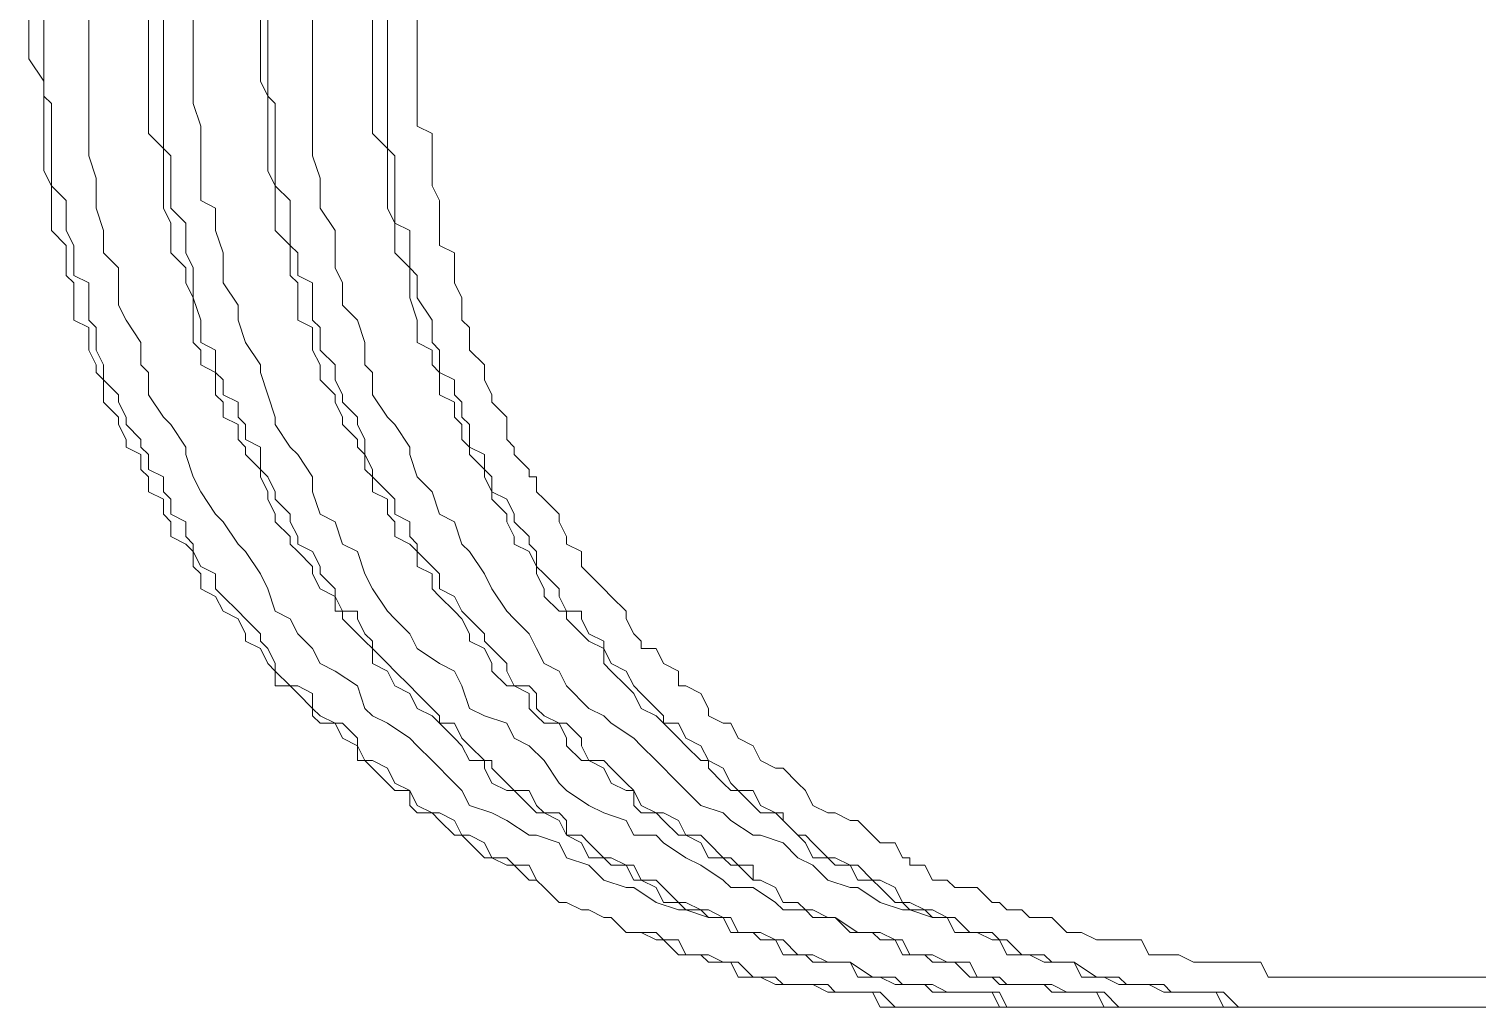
# Model space of a CAD drawing. Header units: millimetres. Extents: x 37084 to 180780, y -153145 to -16322.
# Drawn here: x 69857.9 to 70261.4, y -116019.3 to -115746.8 of the extents above; entities that cross this region are included whole.
import ezdxf

# ---------------------------------------------------------------- set-up
doc = ezdxf.new("R2010")
doc.units = ezdxf.units.MM
doc.header["$MEASUREMENT"] = 0
doc.linetypes.add('CONTINU', pattern=[0])
doc.layers.add('00', color=5, linetype='Continuous', lineweight=9)

# ---------------------------------------------------------------- blocks, each defined once
blk = doc.blocks.new('MBA')
at = {"color": 0, "linetype": 'ByBlock', "lineweight": 9}
for points in [[(1952219.27, 286145.83), (1952219.27, 286141.67), (1952219.27, 286139.59), (1952219.27, 286135.43), (1952219.27, 286133.35), (1952223.43, 286127.11), (1952223.43, 286122.95), (1952223.43, 286120.87), (1952223.43, 286118.79), (1952223.43, 286114.63), (1952223.43, 286112.55), (1952223.43, 286108.39), (1952223.43, 286106.31), (1952223.43, 286102.15), (1952225.51, 286097.99), (1952225.51, 286093.83), (1952225.51, 286091.75), (1952225.51, 286087.59), (1952225.51, 286085.51), (1952229.67, 286081.35), (1952229.67, 286079.27), (1952229.67, 286075.11), (1952229.67, 286073.02), (1952231.75, 286070.94), (1952231.75, 286066.78), (1952231.75, 286060.54), (1952235.91, 286058.46), (1952235.91, 286054.3), (1952235.91, 286052.22), (1952237.99, 286048.06), (1952237.99, 286045.98), (1952240.07, 286043.9), (1952240.07, 286039.74), (1952240.07, 286037.66), (1952244.23, 286033.5), (1952244.23, 286031.42), (1952246.31, 286027.26), (1952246.31, 286025.18), (1952250.47, 286023.1), (1952250.47, 286018.94), (1952252.55, 286016.86), (1952252.55, 286012.7), (1952256.71, 286010.62), (1952256.71, 286006.46), (1952258.79, 286004.38), (1952258.79, 286000.22), (1952262.95, 285998.14), (1952265.03, 285996.06), (1952265.03, 285991.9), (1952267.11, 285989.82), (1952267.11, 285985.66), (1952271.27, 285983.58), (1952273.35, 285979.42), (1952277.51, 285977.34), (1952279.59, 285973.18), (1952279.59, 285971.1), (1952283.75, 285969.02), (1952285.83, 285964.86), (1952287.91, 285962.78), (1952287.91, 285958.62), (1952292.07, 285958.62), (1952294.15, 285956.54), (1952298.31, 285952.38), (1952298.31, 285950.3), (1952300.39, 285948.22), (1952304.55, 285948.22), (1952306.63, 285944.06), (1952310.79, 285941.97), (1952310.79, 285937.81), (1952312.87, 285937.81), (1952314.95, 285935.73), (1952319.12, 285931.57), (1952321.2, 285929.49), (1952325.36, 285929.49), (1952325.36, 285925.33), (1952327.44, 285923.25), (1952331.6, 285923.25), (1952333.68, 285921.17), (1952337.84, 285917.01), (1952339.92, 285917.01), (1952342, 285914.93), (1952346.16, 285910.77), (1952348.24, 285910.77), (1952352.4, 285908.69), (1952354.48, 285908.69), (1952358.64, 285904.53), (1952360.72, 285904.53), (1952362.8, 285902.45), (1952366.96, 285898.29), (1952369.04, 285898.29), (1952373.2, 285896.21), (1952375.28, 285896.21), (1952379.44, 285894.13), (1952381.52, 285894.13), (1952385.68, 285889.97), (1952387.76, 285889.97), (1952389.84, 285889.97), (1952394, 285887.89), (1952396.08, 285887.89), (1952400.24, 285883.73), (1952402.32, 285883.73), (1952406.48, 285883.73), (1952408.56, 285881.65), (1952412.72, 285881.65), (1952414.8, 285881.65), (1952416.88, 285877.49), (1952421.04, 285877.49), (1952423.12, 285877.49), (1952427.28, 285875.41), (1952433.52, 285875.41), (1952435.6, 285875.41), (1952437.68, 285875.41), (1952441.84, 285873.33), (1952443.92, 285873.33), (1952448.09, 285873.33), (1952450.17, 285873.33), (1952454.33, 285873.33), (1952456.41, 285869.17), (1952460.57, 285869.17), (1952464.73, 285869.17), (1952468.89, 285869.17), (1952470.97, 285869.17), (1952475.13, 285869.17), (1952477.21, 285869.17), (1952481.37, 285869.17), (1952483.45, 285869.17), (1952487.61, 285869.17), (1952489.69, 285869.17)], [(1952223.43, 286145.83), (1952223.43, 286141.67), (1952223.43, 286139.59), (1952223.43, 286135.43), (1952223.43, 286133.35), (1952223.43, 286127.11), (1952223.43, 286122.95), (1952225.51, 286120.87), (1952225.51, 286118.79), (1952225.51, 286114.63), (1952225.51, 286112.55), (1952225.51, 286108.39), (1952225.51, 286106.31), (1952225.51, 286102.15), (1952225.51, 286097.99), (1952229.67, 286093.83), (1952229.67, 286091.75), (1952229.67, 286087.59), (1952229.67, 286085.51), (1952231.75, 286081.35), (1952231.75, 286079.27), (1952231.75, 286075.11), (1952231.75, 286073.02), (1952235.91, 286070.94), (1952235.91, 286066.78), (1952235.91, 286060.54), (1952237.99, 286058.46), (1952237.99, 286054.3), (1952237.99, 286052.22), (1952240.07, 286048.06), (1952240.07, 286045.98), (1952240.07, 286043.9), (1952244.23, 286039.74), (1952244.23, 286037.66), (1952246.31, 286033.5), (1952246.31, 286031.42), (1952250.47, 286027.26), (1952250.47, 286025.18), (1952252.55, 286023.1), (1952252.55, 286018.94), (1952256.71, 286016.86), (1952256.71, 286012.7), (1952258.79, 286010.62), (1952258.79, 286006.46), (1952262.95, 286004.38), (1952262.95, 286000.22), (1952265.03, 285998.14), (1952265.03, 285996.06), (1952267.11, 285991.9), (1952271.27, 285989.82), (1952271.27, 285985.66), (1952273.35, 285983.58), (1952277.51, 285979.42), (1952279.59, 285977.34), (1952283.75, 285973.18), (1952283.75, 285971.1), (1952285.83, 285969.02), (1952287.91, 285964.86), (1952287.91, 285962.78), (1952292.07, 285958.62), (1952294.15, 285958.62), (1952298.31, 285956.54), (1952298.31, 285952.38), (1952300.39, 285950.3), (1952304.55, 285948.22), (1952306.63, 285948.22), (1952310.79, 285944.06), (1952310.79, 285941.97), (1952312.87, 285937.81), (1952314.95, 285937.81), (1952319.12, 285935.73), (1952321.2, 285931.57), (1952325.36, 285929.49), (1952327.44, 285925.33), (1952331.6, 285923.25), (1952333.68, 285923.25), (1952337.84, 285921.17), (1952339.92, 285917.01), (1952342, 285917.01), (1952346.16, 285914.93), (1952348.24, 285910.77), (1952352.4, 285910.77), (1952354.48, 285908.69), (1952358.64, 285908.69), (1952360.72, 285904.53), (1952362.8, 285902.45), (1952366.96, 285898.29), (1952369.04, 285898.29), (1952373.2, 285896.21), (1952375.28, 285896.21), (1952379.44, 285894.13), (1952381.52, 285894.13), (1952385.68, 285889.97), (1952389.84, 285889.97), (1952394, 285889.97), (1952396.08, 285887.89), (1952400.24, 285887.89), (1952402.32, 285883.73), (1952406.48, 285883.73), (1952408.56, 285883.73), (1952412.72, 285881.65), (1952414.8, 285881.65), (1952416.88, 285881.65), (1952421.04, 285877.49), (1952423.12, 285877.49), (1952427.28, 285877.49), (1952429.36, 285875.41), (1952433.52, 285875.41), (1952435.6, 285875.41), (1952441.84, 285875.41), (1952443.92, 285873.33), (1952448.09, 285873.33), (1952450.17, 285873.33), (1952454.33, 285873.33), (1952456.41, 285873.33), (1952460.57, 285869.17), (1952462.65, 285869.17), (1952464.73, 285869.17), (1952470.97, 285869.17), (1952475.13, 285869.17), (1952477.21, 285869.17), (1952481.37, 285869.17), (1952483.45, 285869.17), (1952487.61, 285869.17), (1952489.69, 285869.17), (1952491.77, 285869.17)], [(1952252.55, 286145.83), (1952252.55, 286141.67), (1952252.55, 286139.59), (1952252.55, 286135.43), (1952252.55, 286133.35), (1952252.55, 286127.11), (1952252.55, 286122.95), (1952252.55, 286120.87), (1952252.55, 286118.79), (1952252.55, 286114.63), (1952252.55, 286112.55), (1952256.71, 286108.39), (1952256.71, 286106.31), (1952256.71, 286102.15), (1952256.71, 286097.99), (1952256.71, 286093.83), (1952256.71, 286091.75), (1952258.79, 286087.59), (1952258.79, 286085.51), (1952258.79, 286081.35), (1952258.79, 286079.27), (1952262.95, 286075.11), (1952262.95, 286073.02), (1952262.95, 286070.94), (1952265.03, 286066.78), (1952265.03, 286060.54), (1952265.03, 286058.46), (1952265.03, 286054.3), (1952267.11, 286052.22), (1952267.11, 286048.06), (1952271.27, 286045.98), (1952271.27, 286043.9), (1952271.27, 286039.74), (1952273.35, 286037.66), (1952273.35, 286033.5), (1952277.51, 286031.42), (1952277.51, 286027.26), (1952279.59, 286025.18), (1952279.59, 286023.1), (1952283.75, 286018.94), (1952283.75, 286016.86), (1952285.83, 286012.7), (1952285.83, 286010.62), (1952287.91, 286006.46), (1952287.91, 286004.38), (1952292.07, 286000.22), (1952292.07, 285998.14), (1952294.15, 285996.06), (1952298.31, 285991.9), (1952298.31, 285989.82), (1952300.39, 285985.66), (1952304.55, 285983.58), (1952304.55, 285979.42), (1952306.63, 285979.42), (1952306.63, 285977.34), (1952310.79, 285973.18), (1952312.87, 285971.1), (1952314.95, 285969.02), (1952314.95, 285964.86), (1952319.12, 285962.78), (1952321.2, 285958.62), (1952325.36, 285956.54), (1952327.44, 285952.38), (1952331.6, 285950.3), (1952333.68, 285948.22), (1952337.84, 285944.06), (1952339.92, 285941.97), (1952342, 285937.81), (1952346.16, 285937.81), (1952346.16, 285935.73), (1952348.24, 285931.57), (1952352.4, 285929.49), (1952354.48, 285929.49), (1952358.64, 285925.33), (1952360.72, 285923.25), (1952362.8, 285923.25), (1952366.96, 285921.17), (1952369.04, 285917.01), (1952373.2, 285914.93), (1952375.28, 285910.77), (1952379.44, 285910.77), (1952381.52, 285908.69), (1952385.68, 285908.69), (1952387.76, 285904.53), (1952389.84, 285904.53), (1952394, 285902.45), (1952396.08, 285898.29), (1952400.24, 285898.29), (1952402.32, 285896.21), (1952406.48, 285896.21), (1952408.56, 285894.13), (1952412.72, 285894.13), (1952414.8, 285889.97), (1952416.88, 285889.97), (1952421.04, 285889.97), (1952423.12, 285887.89), (1952427.28, 285887.89), (1952429.36, 285883.73), (1952433.52, 285883.73), (1952435.6, 285883.73), (1952437.68, 285881.65), (1952443.92, 285881.65), (1952448.09, 285881.65), (1952450.17, 285877.49), (1952454.33, 285877.49), (1952456.41, 285877.49), (1952460.57, 285875.41), (1952462.65, 285875.41), (1952464.73, 285875.41), (1952468.89, 285875.41), (1952470.97, 285873.33), (1952475.13, 285873.33), (1952481.37, 285873.33), (1952483.45, 285873.33), (1952487.61, 285873.33), (1952489.69, 285869.17), (1952491.77, 285869.17), (1952495.93, 285869.17), (1952498.01, 285869.17), (1952502.17, 285869.17), (1952504.25, 285869.17), (1952508.41, 285869.17), (1952512.57, 285869.17), (1952516.73, 285869.17), (1952518.81, 285869.17), (1952522.97, 285869.17)], [(1952256.71, 286145.83), (1952256.71, 286141.67), (1952256.71, 286139.59), (1952256.71, 286135.43), (1952256.71, 286133.35), (1952256.71, 286127.11), (1952256.71, 286122.95), (1952256.71, 286120.87), (1952256.71, 286118.79), (1952256.71, 286114.63), (1952256.71, 286112.55), (1952256.71, 286108.39), (1952258.79, 286106.31), (1952258.79, 286102.15), (1952258.79, 286097.99), (1952258.79, 286093.83), (1952258.79, 286091.75), (1952262.95, 286087.59), (1952262.95, 286085.51), (1952262.95, 286081.35), (1952262.95, 286079.27), (1952265.03, 286075.11), (1952265.03, 286073.02), (1952265.03, 286070.94), (1952265.03, 286066.78), (1952267.11, 286060.54), (1952267.11, 286058.46), (1952267.11, 286054.3), (1952271.27, 286052.22), (1952271.27, 286048.06), (1952271.27, 286045.98), (1952273.35, 286043.9), (1952273.35, 286039.74), (1952277.51, 286037.66), (1952277.51, 286033.5), (1952279.59, 286031.42), (1952279.59, 286027.26), (1952283.75, 286025.18), (1952283.75, 286023.1), (1952283.75, 286018.94), (1952285.83, 286016.86), (1952287.91, 286012.7), (1952287.91, 286010.62), (1952292.07, 286006.46), (1952292.07, 286004.38), (1952294.15, 286000.22), (1952294.15, 285998.14), (1952298.31, 285996.06), (1952300.39, 285991.9), (1952300.39, 285989.82), (1952304.55, 285985.66), (1952304.55, 285983.58), (1952306.63, 285979.42), (1952310.79, 285979.42), (1952310.79, 285977.34), (1952312.87, 285973.18), (1952314.95, 285971.1), (1952314.95, 285969.02), (1952319.12, 285964.86), (1952321.2, 285962.78), (1952325.36, 285958.62), (1952327.44, 285956.54), (1952331.6, 285952.38), (1952333.68, 285950.3), (1952333.68, 285948.22), (1952337.84, 285948.22), (1952339.92, 285944.06), (1952342, 285941.97), (1952346.16, 285937.81), (1952348.24, 285937.81), (1952348.24, 285935.73), (1952352.4, 285931.57), (1952354.48, 285929.49), (1952358.64, 285929.49), (1952360.72, 285925.33), (1952362.8, 285923.25), (1952366.96, 285923.25), (1952369.04, 285921.17), (1952369.04, 285917.01), (1952373.2, 285917.01), (1952375.28, 285914.93), (1952379.44, 285910.77), (1952381.52, 285910.77), (1952385.68, 285908.69), (1952387.76, 285908.69), (1952389.84, 285904.53), (1952394, 285904.53), (1952396.08, 285902.45), (1952400.24, 285898.29), (1952402.32, 285898.29), (1952406.48, 285896.21), (1952408.56, 285896.21), (1952412.72, 285894.13), (1952414.8, 285894.13), (1952416.88, 285889.97), (1952421.04, 285889.97), (1952423.12, 285889.97), (1952427.28, 285887.89), (1952429.36, 285887.89), (1952433.52, 285883.73), (1952435.6, 285883.73), (1952437.68, 285883.73), (1952441.84, 285881.65), (1952443.92, 285881.65), (1952448.09, 285881.65), (1952454.33, 285877.49), (1952456.41, 285877.49), (1952460.57, 285877.49), (1952462.65, 285875.41), (1952464.73, 285875.41), (1952468.89, 285875.41), (1952470.97, 285875.41), (1952475.13, 285873.33), (1952477.21, 285873.33), (1952481.37, 285873.33), (1952483.45, 285873.33), (1952489.69, 285873.33), (1952491.77, 285869.17), (1952495.93, 285869.17), (1952498.01, 285869.17), (1952502.17, 285869.17), (1952504.25, 285869.17), (1952508.41, 285869.17), (1952510.49, 285869.17), (1952512.57, 285869.17), (1952518.81, 285869.17), (1952522.97, 285869.17), (1952525.05, 285869.17)], [(1952283.75, 286145.83), (1952283.75, 286141.67), (1952283.75, 286139.59), (1952283.75, 286135.43), (1952283.75, 286133.35), (1952283.75, 286127.11), (1952285.83, 286122.95), (1952285.83, 286120.87), (1952285.83, 286118.79), (1952285.83, 286114.63), (1952285.83, 286112.55), (1952285.83, 286108.39), (1952285.83, 286106.31), (1952285.83, 286102.15), (1952287.91, 286097.99), (1952287.91, 286093.83), (1952287.91, 286091.75), (1952287.91, 286087.59), (1952287.91, 286085.51), (1952292.07, 286081.35), (1952292.07, 286079.27), (1952292.07, 286075.11), (1952292.07, 286073.02), (1952294.15, 286070.94), (1952294.15, 286066.78), (1952294.15, 286060.54), (1952298.31, 286058.46), (1952298.31, 286054.3), (1952298.31, 286052.22), (1952300.39, 286048.06), (1952300.39, 286045.98), (1952300.39, 286043.9), (1952304.55, 286039.74), (1952304.55, 286037.66), (1952306.63, 286033.5), (1952306.63, 286031.42), (1952310.79, 286027.26), (1952310.79, 286025.18), (1952312.87, 286023.1), (1952312.87, 286018.94), (1952314.95, 286016.86), (1952314.95, 286012.7), (1952319.12, 286010.62), (1952319.12, 286006.46), (1952321.2, 286004.38), (1952321.2, 286000.22), (1952325.36, 285998.14), (1952327.44, 285996.06), (1952327.44, 285991.9), (1952331.6, 285989.82), (1952331.6, 285985.66), (1952333.68, 285983.58), (1952337.84, 285979.42), (1952339.92, 285977.34), (1952342, 285973.18), (1952342, 285971.1), (1952346.16, 285969.02), (1952348.24, 285964.86), (1952348.24, 285962.78), (1952352.4, 285958.62), (1952354.48, 285958.62), (1952358.64, 285956.54), (1952358.64, 285952.38), (1952360.72, 285950.3), (1952362.8, 285948.22), (1952366.96, 285948.22), (1952369.04, 285944.06), (1952369.04, 285941.97), (1952373.2, 285937.81), (1952375.28, 285937.81), (1952379.44, 285935.73), (1952381.52, 285931.57), (1952385.68, 285929.49), (1952387.76, 285929.49), (1952387.76, 285925.33), (1952389.84, 285923.25), (1952394, 285923.25), (1952396.08, 285921.17), (1952400.24, 285917.01), (1952402.32, 285917.01), (1952406.48, 285914.93), (1952408.56, 285910.77), (1952412.72, 285910.77), (1952414.8, 285908.69), (1952416.88, 285908.69), (1952421.04, 285904.53), (1952423.12, 285904.53), (1952427.28, 285902.45), (1952429.36, 285898.29), (1952433.52, 285898.29), (1952435.6, 285896.21), (1952437.68, 285896.21), (1952441.84, 285894.13), (1952443.92, 285894.13), (1952448.09, 285889.97), (1952450.17, 285889.97), (1952454.33, 285889.97), (1952456.41, 285887.89), (1952460.57, 285887.89), (1952462.65, 285883.73), (1952464.73, 285883.73), (1952468.89, 285883.73), (1952470.97, 285881.65), (1952475.13, 285881.65), (1952477.21, 285881.65), (1952481.37, 285877.49), (1952483.45, 285877.49), (1952487.61, 285877.49), (1952489.69, 285875.41), (1952495.93, 285875.41), (1952498.01, 285875.41), (1952502.17, 285875.41), (1952504.25, 285873.33), (1952508.41, 285873.33), (1952510.49, 285873.33), (1952512.57, 285873.33), (1952516.73, 285873.33), (1952518.81, 285869.17), (1952522.97, 285869.17), (1952529.21, 285869.17), (1952531.29, 285869.17), (1952535.45, 285869.17), (1952537.53, 285869.17), (1952539.61, 285869.17), (1952543.77, 285869.17), (1952545.85, 285869.17), (1952550.01, 285869.17), (1952552.09, 285869.17)], [(1952285.83, 286145.83), (1952285.83, 286141.67), (1952285.83, 286139.59), (1952285.83, 286135.43), (1952285.83, 286133.35), (1952285.83, 286127.11), (1952285.83, 286122.95), (1952287.91, 286120.87), (1952287.91, 286118.79), (1952287.91, 286114.63), (1952287.91, 286112.55), (1952287.91, 286108.39), (1952287.91, 286106.31), (1952287.91, 286102.15), (1952287.91, 286097.99), (1952292.07, 286093.83), (1952292.07, 286091.75), (1952292.07, 286087.59), (1952292.07, 286085.51), (1952292.07, 286081.35), (1952294.15, 286079.27), (1952294.15, 286075.11), (1952294.15, 286073.02), (1952298.31, 286070.94), (1952298.31, 286066.78), (1952298.31, 286060.54), (1952300.39, 286058.46), (1952300.39, 286054.3), (1952300.39, 286052.22), (1952304.55, 286048.06), (1952304.55, 286045.98), (1952304.55, 286043.9), (1952306.63, 286039.74), (1952306.63, 286037.66), (1952310.79, 286033.5), (1952310.79, 286031.42), (1952312.87, 286027.26), (1952312.87, 286025.18), (1952312.87, 286023.1), (1952314.95, 286018.94), (1952314.95, 286016.86), (1952319.12, 286012.7), (1952321.2, 286010.62), (1952321.2, 286006.46), (1952325.36, 286004.38), (1952325.36, 286000.22), (1952327.44, 285998.14), (1952327.44, 285996.06), (1952331.6, 285991.9), (1952333.68, 285989.82), (1952333.68, 285985.66), (1952337.84, 285983.58), (1952339.92, 285979.42), (1952342, 285977.34), (1952346.16, 285973.18), (1952346.16, 285971.1), (1952348.24, 285969.02), (1952352.4, 285964.86), (1952352.4, 285962.78), (1952354.48, 285958.62), (1952358.64, 285958.62), (1952360.72, 285956.54), (1952360.72, 285952.38), (1952362.8, 285950.3), (1952366.96, 285948.22), (1952369.04, 285948.22), (1952373.2, 285944.06), (1952373.2, 285941.97), (1952375.28, 285937.81), (1952379.44, 285937.81), (1952381.52, 285935.73), (1952385.68, 285931.57), (1952387.76, 285929.49), (1952389.84, 285925.33), (1952394, 285923.25), (1952396.08, 285923.25), (1952400.24, 285921.17), (1952402.32, 285917.01), (1952406.48, 285917.01), (1952408.56, 285914.93), (1952412.72, 285910.77), (1952414.8, 285910.77), (1952416.88, 285908.69), (1952421.04, 285908.69), (1952421.04, 285904.53), (1952423.12, 285904.53), (1952427.28, 285902.45), (1952429.36, 285898.29), (1952433.52, 285898.29), (1952435.6, 285896.21), (1952437.68, 285896.21), (1952441.84, 285894.13), (1952443.92, 285894.13), (1952448.09, 285889.97), (1952450.17, 285889.97), (1952456.41, 285889.97), (1952460.57, 285887.89), (1952462.65, 285887.89), (1952464.73, 285883.73), (1952468.89, 285883.73), (1952470.97, 285883.73), (1952475.13, 285881.65), (1952477.21, 285881.65), (1952481.37, 285881.65), (1952483.45, 285877.49), (1952487.61, 285877.49), (1952489.69, 285877.49), (1952491.77, 285875.41), (1952495.93, 285875.41), (1952498.01, 285875.41), (1952504.25, 285875.41), (1952508.41, 285873.33), (1952510.49, 285873.33), (1952512.57, 285873.33), (1952516.73, 285873.33), (1952518.81, 285873.33), (1952522.97, 285869.17), (1952525.05, 285869.17), (1952529.21, 285869.17), (1952535.45, 285869.17), (1952537.53, 285869.17), (1952539.61, 285869.17), (1952543.77, 285869.17), (1952545.85, 285869.17), (1952550.01, 285869.17), (1952552.09, 285869.17), (1952556.25, 285869.17)], [(1952314.95, 286145.83), (1952314.95, 286141.67), (1952314.95, 286139.59), (1952314.95, 286135.43), (1952314.95, 286133.35), (1952314.95, 286127.11), (1952314.95, 286122.95), (1952314.95, 286120.87), (1952314.95, 286118.79), (1952314.95, 286114.63), (1952314.95, 286112.55), (1952319.12, 286108.39), (1952319.12, 286106.31), (1952319.12, 286102.15), (1952319.12, 286097.99), (1952319.12, 286093.83), (1952319.12, 286091.75), (1952321.2, 286087.59), (1952321.2, 286085.51), (1952321.2, 286081.35), (1952321.2, 286079.27), (1952325.36, 286075.11), (1952325.36, 286073.02), (1952325.36, 286070.94), (1952325.36, 286066.78), (1952327.44, 286060.54), (1952327.44, 286058.46), (1952327.44, 286054.3), (1952331.6, 286052.22), (1952331.6, 286048.06), (1952333.68, 286045.98), (1952333.68, 286043.9), (1952333.68, 286039.74), (1952337.84, 286037.66), (1952337.84, 286033.5), (1952339.92, 286031.42), (1952339.92, 286027.26), (1952342, 286025.18), (1952342, 286023.1), (1952346.16, 286018.94), (1952346.16, 286016.86), (1952348.24, 286012.7), (1952348.24, 286010.62), (1952352.4, 286006.46), (1952352.4, 286004.38), (1952354.48, 286000.22), (1952354.48, 285998.14), (1952358.64, 285996.06), (1952360.72, 285991.9), (1952360.72, 285989.82), (1952362.8, 285985.66), (1952362.8, 285983.58), (1952366.96, 285979.42), (1952369.04, 285979.42), (1952369.04, 285977.34), (1952373.2, 285973.18), (1952375.28, 285971.1), (1952379.44, 285969.02), (1952379.44, 285964.86), (1952381.52, 285962.78), (1952385.68, 285958.62), (1952387.76, 285956.54), (1952389.84, 285952.38), (1952394, 285950.3), (1952396.08, 285948.22), (1952400.24, 285944.06), (1952402.32, 285941.97), (1952406.48, 285937.81), (1952408.56, 285937.81), (1952408.56, 285935.73), (1952412.72, 285931.57), (1952414.8, 285929.49), (1952416.88, 285929.49), (1952421.04, 285925.33), (1952423.12, 285923.25), (1952427.28, 285923.25), (1952429.36, 285921.17), (1952433.52, 285917.01), (1952435.6, 285914.93), (1952437.68, 285910.77), (1952441.84, 285910.77), (1952443.92, 285908.69), (1952448.09, 285908.69), (1952450.17, 285904.53), (1952454.33, 285904.53), (1952456.41, 285902.45), (1952460.57, 285898.29), (1952462.65, 285898.29), (1952464.73, 285896.21), (1952468.89, 285896.21), (1952470.97, 285894.13), (1952475.13, 285894.13), (1952477.21, 285889.97), (1952481.37, 285889.97), (1952483.45, 285889.97), (1952487.61, 285887.89), (1952489.69, 285887.89), (1952491.77, 285883.73), (1952495.93, 285883.73), (1952498.01, 285883.73), (1952502.17, 285881.65), (1952504.25, 285881.65), (1952510.49, 285881.65), (1952512.57, 285877.49), (1952516.73, 285877.49), (1952518.81, 285877.49), (1952522.97, 285875.41), (1952525.05, 285875.41), (1952529.21, 285875.41), (1952531.29, 285875.41), (1952535.45, 285873.33), (1952537.53, 285873.33), (1952539.61, 285873.33), (1952545.85, 285873.33), (1952550.01, 285873.33), (1952552.09, 285869.17), (1952556.25, 285869.17), (1952558.33, 285869.17), (1952562.49, 285869.17), (1952564.57, 285869.17), (1952566.65, 285869.17), (1952570.81, 285869.17), (1952577.05, 285869.17), (1952579.14, 285869.17), (1952583.3, 285869.17), (1952585.38, 285869.17)], [(1952319.12, 286145.83), (1952319.12, 286141.67), (1952319.12, 286139.59), (1952319.12, 286135.43), (1952319.12, 286133.35), (1952319.12, 286127.11), (1952319.12, 286122.95), (1952319.12, 286120.87), (1952319.12, 286118.79), (1952319.12, 286114.63), (1952319.12, 286112.55), (1952319.12, 286108.39), (1952321.2, 286106.31), (1952321.2, 286102.15), (1952321.2, 286097.99), (1952321.2, 286093.83), (1952321.2, 286091.75), (1952321.2, 286087.59), (1952325.36, 286085.51), (1952325.36, 286081.35), (1952325.36, 286079.27), (1952325.36, 286075.11), (1952327.44, 286073.02), (1952327.44, 286070.94), (1952327.44, 286066.78), (1952331.6, 286060.54), (1952331.6, 286058.46), (1952331.6, 286054.3), (1952333.68, 286052.22), (1952333.68, 286048.06), (1952333.68, 286045.98), (1952337.84, 286043.9), (1952337.84, 286039.74), (1952339.92, 286037.66), (1952339.92, 286033.5), (1952342, 286031.42), (1952342, 286027.26), (1952342, 286025.18), (1952346.16, 286023.1), (1952346.16, 286018.94), (1952348.24, 286016.86), (1952348.24, 286012.7), (1952352.4, 286010.62), (1952354.48, 286006.46), (1952354.48, 286004.38), (1952358.64, 286000.22), (1952358.64, 285998.14), (1952360.72, 285996.06), (1952360.72, 285991.9), (1952362.8, 285989.82), (1952366.96, 285985.66), (1952366.96, 285983.58), (1952369.04, 285979.42), (1952373.2, 285979.42), (1952373.2, 285977.34), (1952375.28, 285973.18), (1952379.44, 285971.1), (1952379.44, 285969.02), (1952381.52, 285964.86), (1952385.68, 285962.78), (1952387.76, 285958.62), (1952389.84, 285956.54), (1952394, 285952.38), (1952396.08, 285950.3), (1952396.08, 285948.22), (1952400.24, 285948.22), (1952402.32, 285944.06), (1952406.48, 285941.97), (1952408.56, 285937.81), (1952412.72, 285935.73), (1952414.8, 285931.57), (1952416.88, 285929.49), (1952421.04, 285929.49), (1952423.12, 285925.33), (1952427.28, 285923.25), (1952429.36, 285923.25), (1952429.36, 285921.17), (1952433.52, 285917.01), (1952435.6, 285917.01), (1952437.68, 285914.93), (1952441.84, 285910.77), (1952443.92, 285910.77), (1952448.09, 285908.69), (1952450.17, 285908.69), (1952454.33, 285904.53), (1952456.41, 285904.53), (1952460.57, 285902.45), (1952462.65, 285898.29), (1952464.73, 285898.29), (1952468.89, 285896.21), (1952470.97, 285896.21), (1952475.13, 285894.13), (1952477.21, 285894.13), (1952481.37, 285889.97), (1952483.45, 285889.97), (1952487.61, 285889.97), (1952489.69, 285887.89), (1952491.77, 285887.89), (1952495.93, 285883.73), (1952498.01, 285883.73), (1952502.17, 285883.73), (1952504.25, 285881.65), (1952508.41, 285881.65), (1952510.49, 285881.65), (1952516.73, 285877.49), (1952518.81, 285877.49), (1952522.97, 285877.49), (1952525.05, 285875.41), (1952529.21, 285875.41), (1952531.29, 285875.41), (1952535.45, 285875.41), (1952537.53, 285873.33), (1952539.61, 285873.33), (1952543.77, 285873.33), (1952545.85, 285873.33), (1952552.09, 285873.33), (1952556.25, 285869.17), (1952558.33, 285869.17), (1952562.49, 285869.17), (1952564.57, 285869.17), (1952566.65, 285869.17), (1952570.81, 285869.17), (1952572.89, 285869.17), (1952577.05, 285869.17), (1952583.3, 285869.17), (1952585.38, 285869.17), (1952587.46, 285869.17)], [(1952591.62, 285877.49), (1952587.46, 285877.49), (1952585.38, 285877.49), (1952583.3, 285877.49), (1952579.14, 285877.49), (1952577.05, 285877.49), (1952570.81, 285877.49), (1952566.65, 285877.49), (1952564.57, 285877.49), (1952562.49, 285881.65), (1952558.33, 285881.65), (1952556.25, 285881.65), (1952552.09, 285881.65), (1952550.01, 285881.65), (1952545.85, 285881.65), (1952543.77, 285881.65), (1952539.61, 285883.73), (1952537.53, 285883.73), (1952535.45, 285883.73), (1952531.29, 285883.73), (1952529.21, 285887.89), (1952525.05, 285887.89), (1952518.81, 285887.89), (1952516.73, 285887.89), (1952512.57, 285889.97), (1952510.49, 285889.97), (1952508.41, 285889.97), (1952504.25, 285894.13), (1952502.17, 285894.13), (1952498.01, 285894.13), (1952495.93, 285896.21), (1952491.77, 285896.21), (1952489.69, 285898.29), (1952487.61, 285898.29), (1952483.45, 285902.45), (1952481.37, 285902.45), (1952477.21, 285902.45), (1952475.13, 285904.53), (1952470.97, 285904.53), (1952468.89, 285908.69), (1952464.73, 285908.69), (1952464.73, 285910.77), (1952462.65, 285910.77), (1952460.57, 285914.93), (1952456.41, 285914.93), (1952454.33, 285917.01), (1952450.17, 285921.17), (1952448.09, 285921.17), (1952443.92, 285923.25), (1952441.84, 285923.25), (1952437.68, 285925.33), (1952435.6, 285929.49), (1952433.52, 285931.57), (1952429.36, 285935.73), (1952427.28, 285935.73), (1952423.12, 285937.81), (1952421.04, 285941.97), (1952416.88, 285944.06), (1952414.8, 285948.22), (1952412.72, 285948.22), (1952408.56, 285950.3), (1952408.56, 285952.38), (1952406.48, 285956.54), (1952402.32, 285958.62), (1952400.24, 285958.62), (1952400.24, 285962.78), (1952396.08, 285964.86), (1952394, 285969.02), (1952389.84, 285969.02), (1952389.84, 285971.1), (1952387.76, 285973.18), (1952385.68, 285977.34), (1952385.68, 285979.42), (1952381.52, 285983.58), (1952379.44, 285985.66), (1952375.28, 285989.82), (1952373.2, 285991.9), (1952373.2, 285996.06), (1952369.04, 285998.14), (1952369.04, 286000.22), (1952366.96, 286004.38), (1952366.96, 286006.46), (1952362.8, 286010.62), (1952360.72, 286012.7), (1952360.72, 286016.86), (1952358.64, 286016.86), (1952358.64, 286018.94), (1952354.48, 286023.1), (1952354.48, 286025.18), (1952352.4, 286027.26), (1952352.4, 286031.42), (1952352.4, 286033.5), (1952348.24, 286037.66), (1952348.24, 286039.74), (1952346.16, 286043.9), (1952346.16, 286045.98), (1952346.16, 286048.06), (1952342, 286052.22), (1952342, 286054.3), (1952342, 286058.46), (1952339.92, 286060.54), (1952339.92, 286064.7), (1952339.92, 286066.78), (1952337.84, 286070.94), (1952337.84, 286075.11), (1952337.84, 286079.27), (1952333.68, 286081.35), (1952333.68, 286085.51), (1952333.68, 286087.59), (1952333.68, 286091.75), (1952333.68, 286093.83), (1952331.6, 286097.99), (1952331.6, 286100.07), (1952331.6, 286102.15), (1952331.6, 286106.31), (1952331.6, 286108.39), (1952331.6, 286112.55), (1952327.44, 286114.63), (1952327.44, 286118.79), (1952327.44, 286120.87), (1952327.44, 286127.11), (1952327.44, 286129.19), (1952327.44, 286133.35), (1952327.44, 286135.43), (1952327.44, 286139.59), (1952327.44, 286141.67), (1952327.44, 286145.83)], [(1952416.88, 285889.97), (1952414.8, 285894.13), (1952408.56, 285894.13), (1952402.32, 285896.21), (1952400.24, 285896.21), (1952394, 285898.29), (1952387.76, 285902.45), (1952385.68, 285902.45), (1952379.44, 285904.53), (1952375.28, 285908.69), (1952369.04, 285910.77), (1952366.96, 285914.93), (1952360.72, 285917.01), (1952358.64, 285917.01), (1952352.4, 285921.17), (1952348.24, 285923.25), (1952342, 285925.33), (1952339.92, 285929.49), (1952337.84, 285931.57), (1952331.6, 285937.81), (1952327.44, 285941.97), (1952325.36, 285944.06), (1952319.12, 285948.22), (1952314.95, 285950.3), (1952312.87, 285952.38), (1952310.79, 285958.62), (1952304.55, 285962.78), (1952300.39, 285964.86), (1952298.31, 285969.02), (1952294.15, 285973.18), (1952292.07, 285977.34), (1952287.91, 285979.42), (1952285.83, 285985.66), (1952283.75, 285989.82), (1952279.59, 285996.06), (1952277.51, 285998.14), (1952273.35, 286004.38), (1952271.27, 286006.46), (1952267.11, 286012.7), (1952265.03, 286016.86), (1952262.95, 286023.1), (1952262.95, 286025.18), (1952258.79, 286031.42), (1952256.71, 286033.5), (1952252.55, 286039.74), (1952252.55, 286045.98), (1952250.47, 286048.06), (1952250.47, 286054.3), (1952246.31, 286060.54), (1952244.23, 286064.7), (1952244.23, 286070.94), (1952244.23, 286075.11), (1952240.07, 286079.27), (1952240.07, 286085.51), (1952237.99, 286091.75), (1952237.99, 286093.83), (1952237.99, 286100.07), (1952235.91, 286106.31), (1952235.91, 286108.39), (1952235.91, 286114.63), (1952235.91, 286120.87), (1952235.91, 286127.11), (1952235.91, 286129.19), (1952235.91, 286135.43), (1952235.91, 286141.67), (1952235.91, 286147.91)], [(1952450.17, 285889.97), (1952443.92, 285894.13), (1952437.68, 285894.13), (1952435.6, 285896.21), (1952429.36, 285896.21), (1952427.28, 285898.29), (1952421.04, 285902.45), (1952414.8, 285902.45), (1952412.72, 285904.53), (1952406.48, 285908.69), (1952402.32, 285910.77), (1952396.08, 285914.93), (1952394, 285917.01), (1952387.76, 285917.01), (1952385.68, 285921.17), (1952379.44, 285923.25), (1952375.28, 285925.33), (1952369.04, 285929.49), (1952366.96, 285931.57), (1952362.8, 285937.81), (1952358.64, 285941.97), (1952354.48, 285944.06), (1952352.4, 285948.22), (1952346.16, 285950.3), (1952342, 285952.38), (1952339.92, 285958.62), (1952337.84, 285962.78), (1952333.68, 285964.86), (1952327.44, 285969.02), (1952325.36, 285973.18), (1952321.2, 285977.34), (1952319.12, 285979.42), (1952314.95, 285985.66), (1952312.87, 285989.82), (1952310.79, 285996.06), (1952306.63, 285998.14), (1952304.55, 286004.38), (1952300.39, 286006.46), (1952298.31, 286012.7), (1952298.31, 286016.86), (1952294.15, 286023.1), (1952292.07, 286025.18), (1952287.91, 286031.42), (1952287.91, 286033.5), (1952285.83, 286039.74), (1952283.75, 286045.98), (1952283.75, 286048.06), (1952279.59, 286054.3), (1952277.51, 286060.54), (1952277.51, 286064.7), (1952273.35, 286070.94), (1952273.35, 286075.11), (1952273.35, 286079.27), (1952271.27, 286085.51), (1952271.27, 286091.75), (1952267.11, 286093.83), (1952267.11, 286100.07), (1952267.11, 286106.31), (1952267.11, 286108.39), (1952267.11, 286114.63), (1952265.03, 286120.87), (1952265.03, 286127.11), (1952265.03, 286129.19), (1952265.03, 286135.43), (1952265.03, 286141.67), (1952265.03, 286147.91)], [(1952481.37, 285889.97), (1952477.21, 285894.13), (1952470.97, 285894.13), (1952464.73, 285896.21), (1952462.65, 285896.21), (1952456.41, 285898.29), (1952450.17, 285902.45), (1952448.09, 285902.45), (1952441.84, 285904.53), (1952437.68, 285908.69), (1952433.52, 285910.77), (1952429.36, 285914.93), (1952423.12, 285917.01), (1952421.04, 285917.01), (1952414.8, 285921.17), (1952412.72, 285923.25), (1952406.48, 285925.33), (1952402.32, 285929.49), (1952400.24, 285931.57), (1952394, 285937.81), (1952389.84, 285941.97), (1952387.76, 285944.06), (1952381.52, 285948.22), (1952379.44, 285950.3), (1952375.28, 285952.38), (1952369.04, 285958.62), (1952366.96, 285962.78), (1952362.8, 285964.86), (1952360.72, 285969.02), (1952358.64, 285973.18), (1952354.48, 285977.34), (1952352.4, 285979.42), (1952348.24, 285985.66), (1952346.16, 285989.82), (1952342, 285996.06), (1952339.92, 285998.14), (1952337.84, 286004.38), (1952333.68, 286006.46), (1952331.6, 286012.7), (1952327.44, 286016.86), (1952325.36, 286023.1), (1952325.36, 286025.18), (1952321.2, 286031.42), (1952319.12, 286033.5), (1952314.95, 286039.74), (1952314.95, 286045.98), (1952312.87, 286048.06), (1952312.87, 286054.3), (1952310.79, 286060.54), (1952306.63, 286064.7), (1952306.63, 286070.94), (1952304.55, 286075.11), (1952304.55, 286079.27), (1952304.55, 286085.51), (1952300.39, 286091.75), (1952300.39, 286093.83), (1952300.39, 286100.07), (1952298.31, 286106.31), (1952298.31, 286108.39), (1952298.31, 286114.63), (1952298.31, 286120.87), (1952298.31, 286127.11), (1952298.31, 286129.19), (1952298.31, 286135.43), (1952298.31, 286141.67), (1952298.31, 286147.91)], [(1952743.47, 285877.49), (1952591.62, 285877.49)], [(1952489.69, 285869.17), (1952495.93, 285869.17)], [(1952491.77, 285869.17), (1952495.93, 285869.17)], [(1952495.93, 285869.17), (1952525.05, 285869.17)], [(1952522.97, 285869.17), (1952525.05, 285869.17)], [(1952525.05, 285869.17), (1952529.21, 285869.17)], [(1952529.21, 285869.17), (1952558.33, 285869.17), (1952587.46, 285869.17)], [(1952552.09, 285869.17), (1952558.33, 285869.17)], [(1952556.25, 285869.17), (1952558.33, 285869.17)], [(1952585.38, 285869.17), (1952587.46, 285869.17)], [(1952587.46, 285869.17), (1952591.62, 285869.17)], [(1952591.62, 285869.17), (1952824.59, 285869.17)]]:
    blk.add_lwpolyline(points, dxfattribs=at)

msp = doc.modelspace()

# ---------------------------------------------------------------- block references
at = {"layer": '00', "linetype": 'CONTINU', "lineweight": 20}
msp.add_blockref('MBA', (-1882361.32, -401888.42, 0), dxfattribs=at)

doc.saveas('drawing.dxf')
